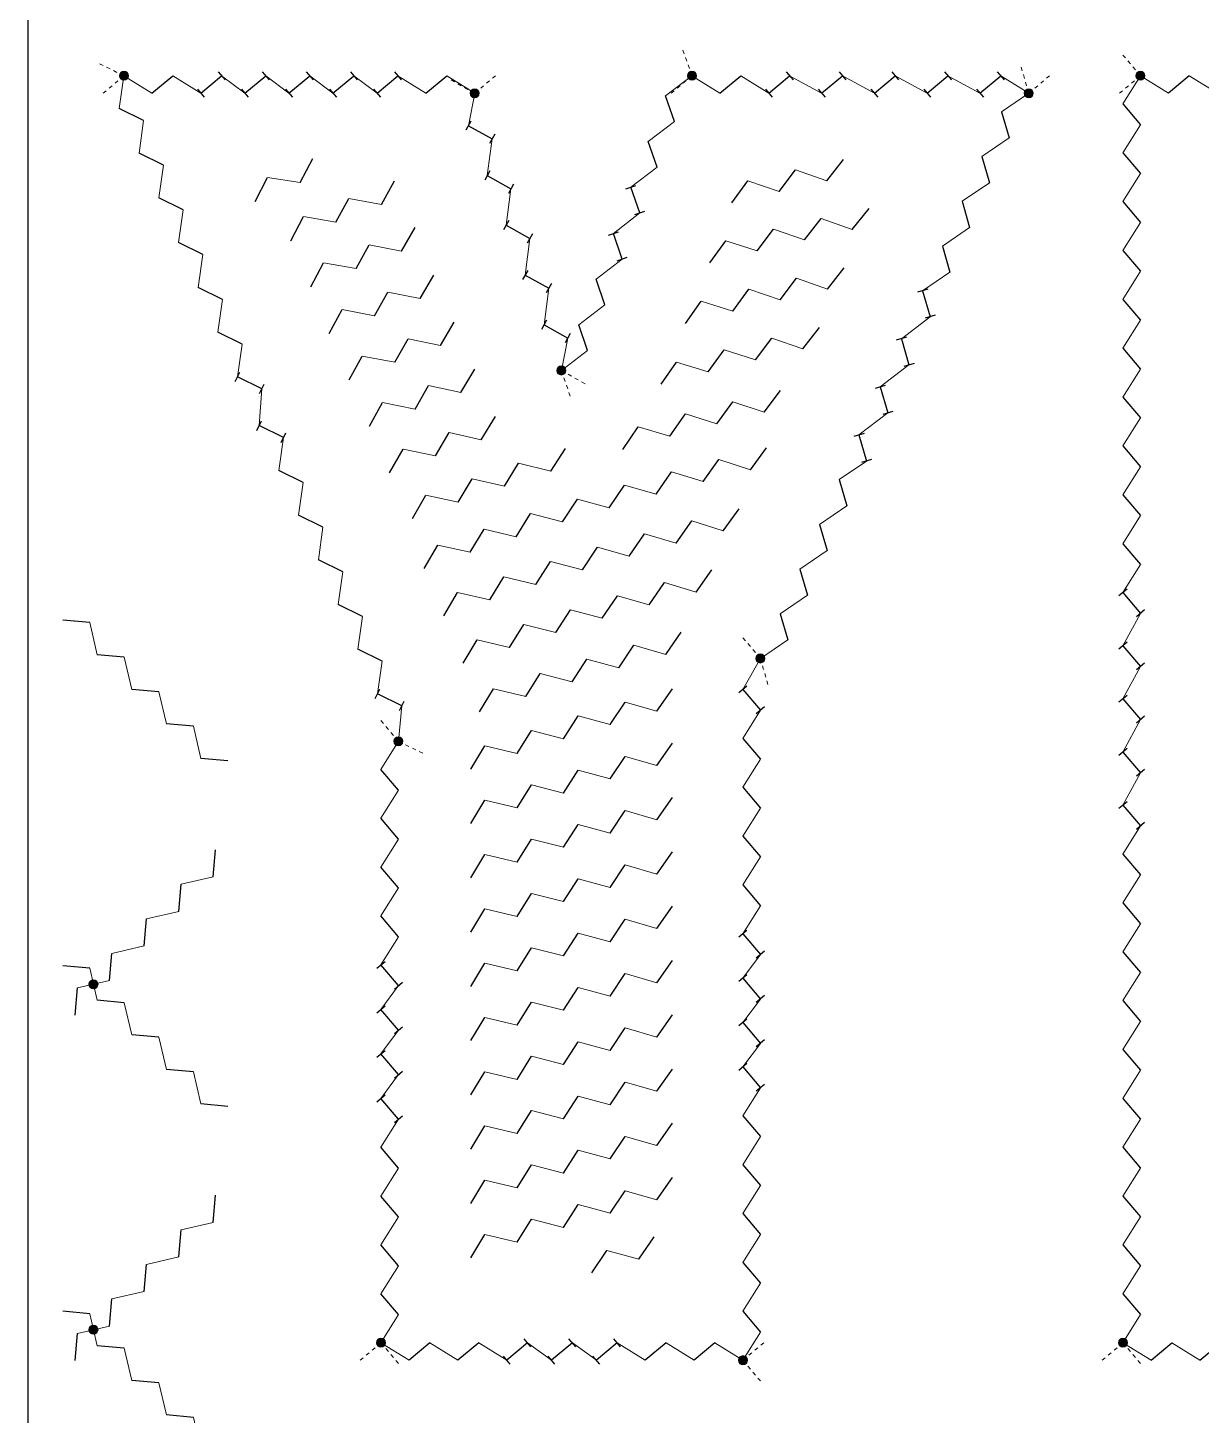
# Model space of a CAD drawing. Header units: millimetres. Extents: x 0 to 160, y 0 to 200.
# Drawn here: x 0 to 64.8, y 76.2 to 152.8 of the extents above; entities that cross this region are included whole.
import ezdxf

# ---------------------------------------------------------------- set-up
doc = ezdxf.new("R2010")
doc.units = ezdxf.units.MM
doc.layers.add('AUTOSTITCH', color=7, linetype='Continuous')
doc.layers.add('AUTOSTITCH_STITCHES', color=7, linetype='Continuous')
doc.layers.add('BANNER_PAGE', color=8, linetype='Continuous', plot=False)

# ---------------------------------------------------------------- blocks, each defined once
blk = doc.blocks.new('ST-5')
at = {"layer": 'AUTOSTITCH', "color": 7, "lineweight": 9}
for p, q in [((36.276, 151.406), (36.205, 151.609)), ((36.417, 151.002), (36.346, 151.204)), ((3.968, 150.854), (4.161, 150.76)), ((4.353, 150.665), (4.545, 150.571)), ((4.737, 150.476), (4.93, 150.381)), ((5.122, 150.287), (5.314, 150.192)), ((36.558, 150.597), (36.487, 150.799)), ((36.699, 150.192), (36.628, 150.395)), ((54.896, 150.668), (54.956, 150.463)), ((4.658, 149.641), (4.493, 149.503)), ((4.986, 149.917), (4.822, 149.779)), ((5.314, 150.192), (5.15, 150.054)), ((23.389, 149.96), (23.576, 149.855)), ((23.764, 149.751), (23.951, 149.646)), ((24.138, 149.542), (24.325, 149.437)), ((25.027, 149.503), (25.191, 149.641)), ((25.355, 149.779), (25.52, 149.917)), ((25.684, 150.054), (25.848, 150.192)), ((35.878, 149.503), (36.042, 149.641)), ((36.206, 149.779), (36.37, 149.917)), ((36.535, 150.054), (36.699, 150.192)), ((55.015, 150.257), (55.075, 150.051)), ((55.135, 149.845), (55.195, 149.64)), ((55.643, 149.503), (55.807, 149.641)), ((55.971, 149.779), (56.135, 149.917)), ((56.299, 150.054), (56.463, 150.192)), ((4.329, 149.366), (4.165, 149.228)), ((24.512, 149.333), (24.699, 149.228)), ((24.699, 149.228), (24.863, 149.366)), ((35.55, 149.228), (35.714, 149.366)), ((55.254, 149.434), (55.314, 149.228)), ((55.314, 149.228), (55.478, 149.366)), ((29.484, 133.91), (29.671, 133.806)), ((29.555, 133.708), (29.484, 133.91)), ((29.696, 133.303), (29.625, 133.505)), ((29.858, 133.701), (30.045, 133.596)), ((30.232, 133.492), (30.42, 133.387)), ((29.837, 132.898), (29.766, 133.101)), ((29.978, 132.494), (29.907, 132.696)), ((30.607, 133.283), (30.794, 133.178)), ((39.518, 119.146), (39.656, 118.982)), ((39.793, 118.818), (39.931, 118.654)), ((40.069, 118.49), (40.207, 118.325)), ((40.344, 118.161), (40.482, 117.997)), ((40.482, 117.997), (40.542, 117.791)), ((40.602, 117.586), (40.661, 117.38)), ((40.721, 117.174), (40.781, 116.968)), ((40.841, 116.762), (40.9, 116.557)), ((19.656, 114.408), (19.518, 114.572)), ((19.931, 114.08), (19.793, 114.244)), ((20.207, 113.751), (20.069, 113.915)), ((20.482, 113.423), (20.344, 113.587)), ((20.674, 113.328), (20.482, 113.423)), ((21.059, 113.139), (20.867, 113.234)), ((21.443, 112.95), (21.251, 113.045)), ((21.828, 112.761), (21.636, 112.855)), ((19.19, 79.917), (19.025, 79.779)), ((19.518, 80.192), (19.354, 80.054)), ((19.656, 80.028), (19.518, 80.192)), ((19.931, 79.7), (19.793, 79.864)), ((40.339, 79.917), (40.175, 79.779)), ((40.667, 80.192), (40.503, 80.054)), ((18.533, 79.366), (18.369, 79.228)), ((18.861, 79.641), (18.697, 79.503)), ((20.207, 79.371), (20.069, 79.536)), ((20.482, 79.043), (20.344, 79.207)), ((39.682, 79.366), (39.518, 79.228)), ((39.518, 79.228), (39.656, 79.064)), ((40.01, 79.641), (39.846, 79.503)), ((39.793, 78.9), (39.931, 78.736)), ((40.069, 78.571), (40.207, 78.407)), ((40.344, 78.243), (40.482, 78.079))]:
    blk.add_line(p, q, dxfattribs=at)
at = {"layer": 'AUTOSTITCH', "color": 7, "lineweight": 30}
for p, q in [((6.865, 149.228), (8.014, 150.192)), ((9.565, 149.228), (10.714, 150.192)), ((11.999, 149.228), (13.148, 150.192)), ((14.432, 149.228), (15.581, 150.192)), ((16.865, 149.228), (18.014, 150.192)), ((19.299, 149.228), (20.448, 150.192)), ((21.999, 149.228), (23.148, 150.192)), ((38.25, 149.228), (39.399, 150.192)), ((40.95, 149.228), (42.099, 150.192)), ((43.866, 149.228), (45.015, 150.192)), ((46.782, 149.228), (47.931, 150.192)), ((49.698, 149.228), (50.847, 150.192)), ((52.614, 149.228), (53.763, 150.192)), ((35.74, 147.668), (35.247, 149.085)), ((6.404, 147.722), (5.058, 148.384)), ((53.806, 148.198), (54.224, 146.758)), ((24.348, 147.436), (25.657, 146.704)), ((34.782, 145.144), (34.288, 146.56)), ((7.494, 145.252), (6.148, 145.914)), ((52.716, 145.728), (53.135, 144.287)), ((25.392, 144.685), (26.702, 143.953)), ((8.584, 142.781), (7.238, 143.443)), ((33.823, 142.62), (33.33, 144.036)), ((51.626, 143.258), (52.045, 141.817)), ((26.437, 141.935), (27.746, 141.203)), ((32.853, 140.066), (32.36, 141.482)), ((9.674, 140.311), (8.328, 140.973)), ((50.537, 140.787), (50.955, 139.347)), ((27.481, 139.185), (28.791, 138.453)), ((31.895, 137.542), (31.401, 138.958)), ((10.763, 137.841), (9.417, 138.503)), ((49.447, 138.317), (49.865, 136.877)), ((11.853, 135.371), (10.507, 136.033)), ((28.526, 136.434), (29.835, 135.702)), ((30.936, 135.018), (30.443, 136.434)), ((48.275, 135.661), (48.693, 134.22)), ((12.943, 132.9), (11.597, 133.562)), ((47.103, 133.005), (47.521, 131.564)), ((14.134, 130.201), (12.788, 130.863)), ((45.931, 130.349), (46.35, 128.908)), ((15.224, 127.73), (13.878, 128.393)), ((44.841, 127.878), (45.26, 126.438)), ((16.314, 125.26), (14.968, 125.922)), ((43.752, 125.408), (44.17, 123.968)), ((17.403, 122.79), (16.058, 123.452)), ((42.662, 122.938), (43.08, 121.497)), ((18.493, 120.32), (17.147, 120.982)), ((41.572, 120.467), (41.99, 119.027)), ((19.583, 117.849), (18.237, 118.511)), ((20.673, 115.379), (19.327, 116.041)), ((39.518, 116.285), (40.482, 115.136)), ((39.518, 113.585), (40.482, 112.436)), ((20.482, 110.723), (19.518, 111.872)), ((39.518, 110.885), (40.482, 109.736)), ((20.482, 108.023), (19.518, 109.172)), ((39.518, 108.185), (40.482, 107.036)), ((20.482, 105.323), (19.518, 106.472)), ((39.518, 105.485), (40.482, 104.336)), ((20.482, 102.623), (19.518, 103.772)), ((39.518, 102.785), (40.482, 101.636)), ((20.482, 99.923), (19.518, 101.072)), ((39.518, 100.332), (40.482, 99.183)), ((20.482, 97.463), (19.518, 98.612)), ((39.518, 97.88), (40.482, 96.731)), ((20.482, 95.003), (19.518, 96.152)), ((39.518, 95.428), (40.482, 94.279)), ((20.482, 92.543), (19.518, 93.692)), ((39.518, 92.728), (40.482, 91.579)), ((20.482, 89.843), (19.518, 90.992)), ((39.518, 90.028), (40.482, 88.879)), ((20.482, 87.143), (19.518, 88.292)), ((39.518, 87.328), (40.482, 86.179)), ((20.482, 84.443), (19.518, 85.592)), ((39.518, 84.628), (40.482, 83.479)), ((20.482, 81.743), (19.518, 82.892)), ((39.518, 81.928), (40.482, 80.779)), ((22.218, 80.192), (21.069, 79.228)), ((24.918, 80.192), (23.769, 79.228)), ((27.618, 80.192), (26.469, 79.228)), ((30.092, 80.192), (28.943, 79.228)), ((32.567, 80.192), (31.418, 79.228)), ((35.267, 80.192), (34.118, 79.228)), ((37.967, 80.192), (36.818, 79.228))]:
    blk.add_line(p, q, dxfattribs=at)
at = {"layer": 'AUTOSTITCH', "color": 7, "lineweight": 0, "const_width": 0.25}
for points in [[(5.189, 150.192, 1), (5.439, 150.192, 1)], [(36.574, 150.192, 1), (36.824, 150.192, 1)], [(24.574, 149.228, 1), (24.824, 149.228, 1)], [(55.189, 149.228, 1), (55.439, 149.228, 1)], [(29.359, 133.91, 1), (29.609, 133.91, 1)], [(40.357, 117.997, 1), (40.607, 117.997, 1)], [(20.357, 113.423, 1), (20.607, 113.423, 1)], [(19.393, 80.192, 1), (19.643, 80.192, 1)], [(39.393, 79.228, 1), (39.643, 79.228, 1)]]:
    blk.add_lwpolyline(points, format="xyb", close=True, dxfattribs=at)
at = {"layer": 'AUTOSTITCH', "color": 7, "lineweight": 30}
for points in [[(10.526, 150.416), (10.902, 149.968)], [(12.96, 150.416), (13.336, 149.968)], [(15.393, 150.416), (15.769, 149.968)], [(17.826, 150.416), (18.202, 149.968)], [(20.26, 150.416), (20.636, 149.968)], [(41.911, 150.416), (42.287, 149.968)], [(44.827, 150.416), (45.203, 149.968)], [(47.743, 150.416), (48.119, 149.968)], [(50.659, 150.416), (51.035, 149.968)], [(53.575, 150.416), (53.951, 149.968)], [(9.377, 149.452), (9.753, 149.004)], [(11.811, 149.452), (12.187, 149.004)], [(14.244, 149.452), (14.62, 149.004)], [(16.677, 149.452), (17.053, 149.004)], [(19.111, 149.452), (19.487, 149.004)], [(40.762, 149.452), (41.138, 149.004)], [(43.678, 149.452), (44.054, 149.004)], [(46.594, 149.452), (46.97, 149.004)], [(49.51, 149.452), (49.886, 149.004)], [(52.426, 149.452), (52.802, 149.004)], [(24.491, 147.691), (24.205, 147.18)], [(25.8, 146.959), (25.515, 146.449)], [(25.535, 144.941), (25.25, 144.43)], [(26.844, 144.209), (26.559, 143.698)], [(33.053, 143.94), (33.606, 144.133)], [(33.547, 142.524), (34.099, 142.716)], [(26.58, 142.19), (26.294, 141.68)], [(27.889, 141.458), (27.603, 140.948)], [(32.084, 141.386), (32.636, 141.579)], [(32.577, 139.97), (33.13, 140.162)], [(27.624, 139.44), (27.339, 138.929)], [(28.933, 138.708), (28.648, 138.197)], [(49.728, 138.399), (49.166, 138.236)], [(28.669, 136.69), (28.383, 136.179)], [(50.146, 136.958), (49.584, 136.795)], [(29.978, 135.958), (29.692, 135.447)], [(48.556, 135.742), (47.994, 135.579)], [(48.974, 134.302), (48.412, 134.139)], [(11.468, 133.3), (11.726, 133.825)], [(12.814, 132.638), (13.072, 133.163)], [(47.384, 133.086), (46.822, 132.923)], [(12.659, 130.6), (12.917, 131.125)], [(47.802, 131.646), (47.241, 131.483)], [(14.005, 129.938), (14.263, 130.463)], [(46.212, 130.43), (45.65, 130.267)], [(46.63, 128.99), (46.069, 128.827)], [(19.198, 115.779), (19.456, 116.304)], [(39.742, 116.473), (39.294, 116.097)], [(20.544, 115.117), (20.802, 115.641)], [(40.706, 115.324), (40.258, 114.948)], [(39.742, 102.973), (39.294, 102.597)], [(19.294, 100.884), (19.742, 101.26)], [(40.706, 101.824), (40.258, 101.448)], [(39.742, 100.52), (39.294, 100.144)], [(20.258, 99.735), (20.706, 100.111)], [(40.706, 99.371), (40.258, 98.995)], [(19.294, 98.424), (19.742, 98.8)], [(20.258, 97.275), (20.706, 97.651)], [(39.742, 98.068), (39.294, 97.692)], [(40.706, 96.919), (40.258, 96.543)], [(19.294, 95.964), (19.742, 96.34)], [(20.258, 94.815), (20.706, 95.191)], [(39.742, 95.616), (39.294, 95.24)], [(40.706, 94.467), (40.258, 94.091)], [(19.294, 93.504), (19.742, 93.88)], [(20.258, 92.355), (20.706, 92.731)], [(27.806, 79.968), (27.43, 80.416)], [(30.28, 79.968), (29.904, 80.416)], [(32.755, 79.968), (32.379, 80.416)], [(26.657, 79.004), (26.281, 79.452)], [(29.131, 79.004), (28.755, 79.452)], [(31.606, 79.004), (31.23, 79.452)]]:
    blk.add_lwpolyline(points, dxfattribs=at)
at = {"layer": 'AUTOSTITCH', "color": 7, "lineweight": 0}
for centre in [(5.314, 150.192), (36.699, 150.192), (24.699, 149.228), (55.314, 149.228), (29.484, 133.91), (40.482, 117.997), (20.482, 113.423), (19.518, 80.192), (39.518, 79.228)]:
    blk.add_circle(centre, 0.25, dxfattribs=at)
at = {"layer": 'AUTOSTITCH_STITCHES', "color": 7, "lineweight": 9}
for p, q in [((5.058, 148.384), (5.314, 150.192)), ((5.314, 150.192), (6.865, 149.228)), ((8.014, 150.192), (9.565, 149.228)), ((10.714, 150.192), (11.999, 149.228)), ((13.148, 150.192), (14.432, 149.228)), ((15.581, 150.192), (16.865, 149.228)), ((18.014, 150.192), (19.299, 149.228)), ((20.448, 150.192), (21.999, 149.228)), ((23.148, 150.192), (24.699, 149.228)), ((35.247, 149.085), (36.699, 150.192)), ((36.699, 150.192), (38.25, 149.228)), ((39.399, 150.192), (40.95, 149.228)), ((42.099, 150.192), (43.866, 149.228)), ((45.015, 150.192), (46.782, 149.228)), ((47.931, 150.192), (49.698, 149.228)), ((50.847, 150.192), (52.614, 149.228)), ((53.763, 150.192), (55.314, 149.228)), ((24.699, 149.228), (24.348, 147.436)), ((55.314, 149.228), (53.806, 148.198)), ((6.148, 145.914), (6.404, 147.722)), ((34.288, 146.56), (35.74, 147.668)), ((25.657, 146.704), (25.392, 144.685)), ((54.224, 146.758), (52.716, 145.728)), ((7.238, 143.443), (7.494, 145.252)), ((33.33, 144.036), (34.782, 145.144)), ((53.135, 144.287), (51.626, 143.258)), ((26.702, 143.953), (26.437, 141.935)), ((8.328, 140.973), (8.584, 142.781)), ((32.36, 141.482), (33.823, 142.62)), ((27.746, 141.203), (27.481, 139.185)), ((52.045, 141.817), (50.537, 140.787)), ((9.417, 138.503), (9.674, 140.311)), ((31.401, 138.958), (32.853, 140.066)), ((50.955, 139.347), (49.447, 138.317)), ((28.791, 138.453), (28.526, 136.434)), ((10.507, 136.033), (10.763, 137.841)), ((30.443, 136.434), (31.895, 137.542)), ((49.865, 136.877), (48.275, 135.661)), ((29.835, 135.702), (29.484, 133.91)), ((11.597, 133.562), (11.853, 135.371)), ((29.484, 133.91), (30.936, 135.018)), ((48.693, 134.22), (47.103, 133.005)), ((12.788, 130.863), (12.943, 132.9)), ((47.521, 131.564), (45.931, 130.349)), ((13.878, 128.393), (14.134, 130.201)), ((46.35, 128.908), (44.841, 127.878)), ((14.968, 125.922), (15.224, 127.73)), ((45.26, 126.438), (43.752, 125.408)), ((16.058, 123.452), (16.314, 125.26)), ((44.17, 123.968), (42.662, 122.938)), ((17.147, 120.982), (17.403, 122.79)), ((43.08, 121.497), (41.572, 120.467)), ((18.237, 118.511), (18.493, 120.32)), ((41.99, 119.027), (40.482, 117.997)), ((19.327, 116.041), (19.583, 117.849)), ((40.482, 117.997), (39.518, 116.285)), ((20.482, 113.423), (20.673, 115.379)), ((40.482, 115.136), (39.518, 113.585)), ((19.518, 111.872), (20.482, 113.423)), ((40.482, 112.436), (39.518, 110.885)), ((19.518, 109.172), (20.482, 110.723)), ((40.482, 109.736), (39.518, 108.185)), ((19.518, 106.472), (20.482, 108.023)), ((40.482, 107.036), (39.518, 105.485)), ((19.518, 103.772), (20.482, 105.323)), ((40.482, 104.336), (39.518, 102.785)), ((19.518, 101.072), (20.482, 102.623)), ((40.482, 101.636), (39.518, 100.332)), ((19.518, 98.612), (20.482, 99.923)), ((40.482, 99.183), (39.518, 97.88)), ((19.518, 96.152), (20.482, 97.463)), ((40.482, 96.731), (39.518, 95.428)), ((19.518, 93.692), (20.482, 95.003)), ((40.482, 94.279), (39.518, 92.728)), ((19.518, 90.992), (20.482, 92.543)), ((40.482, 91.579), (39.518, 90.028)), ((19.518, 88.292), (20.482, 89.843)), ((40.482, 88.879), (39.518, 87.328)), ((19.518, 85.592), (20.482, 87.143)), ((40.482, 86.179), (39.518, 84.628)), ((19.518, 82.892), (20.482, 84.443)), ((40.482, 83.479), (39.518, 81.928)), ((19.518, 80.192), (20.482, 81.743)), ((40.482, 80.779), (39.518, 79.228)), ((21.069, 79.228), (19.518, 80.192)), ((23.769, 79.228), (22.218, 80.192)), ((26.469, 79.228), (24.918, 80.192)), ((28.943, 79.228), (27.618, 80.192)), ((31.418, 79.228), (30.092, 80.192)), ((34.118, 79.228), (32.567, 80.192)), ((36.818, 79.228), (35.267, 80.192)), ((39.518, 79.228), (37.967, 80.192))]:
    blk.add_line(p, q, dxfattribs=at)
blk = doc.blocks.new('ST-6')
at = {"layer": 'AUTOSTITCH', "color": 7, "lineweight": 9}
for p, q in [((60.518, 151.341), (60.656, 151.177)), ((60.793, 151.013), (60.931, 150.849)), ((61.069, 150.685), (61.207, 150.52)), ((61.344, 150.356), (61.482, 150.192)), ((104.656, 150.213), (104.518, 150.377)), ((60.825, 149.641), (60.661, 149.503)), ((61.154, 149.917), (60.99, 149.779)), ((61.482, 150.192), (61.318, 150.054)), ((104.931, 149.885), (104.793, 150.049)), ((105.207, 149.556), (105.069, 149.72)), ((105.975, 149.641), (105.81, 149.503)), ((106.303, 149.917), (106.139, 149.779)), ((106.631, 150.192), (106.467, 150.054)), ((60.497, 149.366), (60.333, 149.228)), ((105.482, 149.228), (105.344, 149.392)), ((105.646, 149.366), (105.482, 149.228)), ((60.19, 79.917), (60.025, 79.779)), ((60.518, 80.192), (60.354, 80.054)), ((60.656, 80.028), (60.518, 80.192)), ((60.931, 79.7), (60.793, 79.864)), ((105.175, 79.779), (105.339, 79.917)), ((105.503, 80.054), (105.667, 80.192)), ((59.533, 79.366), (59.369, 79.228)), ((59.861, 79.641), (59.697, 79.503)), ((61.207, 79.371), (61.069, 79.536)), ((61.482, 79.043), (61.344, 79.207)), ((104.518, 79.228), (104.682, 79.366)), ((104.656, 79.064), (104.518, 79.228)), ((104.846, 79.503), (105.01, 79.641)), ((104.931, 78.736), (104.793, 78.9)), ((105.207, 78.407), (105.069, 78.571)), ((105.482, 78.079), (105.344, 78.243))]:
    blk.add_line(p, q, dxfattribs=at)
at = {"layer": 'AUTOSTITCH', "color": 7, "lineweight": 30}
for p, q in [((64.182, 150.192), (63.033, 149.228)), ((66.882, 150.192), (65.733, 149.228)), ((69.582, 150.192), (68.433, 149.228)), ((72.282, 150.192), (71.133, 149.228)), ((74.982, 150.192), (73.833, 149.228)), ((77.682, 150.192), (76.533, 149.228)), ((80.382, 150.192), (79.233, 149.228)), ((82.832, 150.192), (81.683, 149.228)), ((85.281, 150.192), (84.132, 149.228)), ((87.731, 150.192), (86.582, 149.228)), ((90.431, 150.192), (89.282, 149.228)), ((93.131, 150.192), (91.982, 149.228)), ((95.831, 150.192), (94.682, 149.228)), ((98.531, 150.192), (97.382, 149.228)), ((101.231, 150.192), (100.082, 149.228)), ((103.931, 150.192), (102.782, 149.228)), ((60.518, 148.641), (61.482, 147.492)), ((105.482, 146.528), (104.518, 147.677)), ((60.518, 145.941), (61.482, 144.792)), ((105.482, 143.828), (104.518, 144.977)), ((60.518, 143.241), (61.482, 142.092)), ((105.482, 141.128), (104.518, 142.277)), ((60.518, 140.541), (61.482, 139.392)), ((105.482, 138.428), (104.518, 139.577)), ((60.518, 137.841), (61.482, 136.692)), ((105.482, 135.728), (104.518, 136.877)), ((60.518, 135.141), (61.482, 133.992)), ((105.482, 133.028), (104.518, 134.177)), ((60.518, 132.441), (61.482, 131.292)), ((105.482, 130.328), (104.518, 131.477)), ((60.518, 129.741), (61.482, 128.592)), ((105.482, 127.628), (104.518, 128.777)), ((60.518, 127.041), (61.482, 125.892)), ((105.482, 124.928), (104.518, 126.077)), ((60.518, 124.341), (61.482, 123.192)), ((105.482, 122.228), (104.518, 123.377)), ((60.518, 121.641), (61.482, 120.492)), ((105.482, 119.528), (104.518, 120.677)), ((60.518, 118.704), (61.482, 117.555)), ((105.482, 116.591), (104.518, 117.74)), ((60.518, 115.767), (61.482, 114.618)), ((105.482, 113.653), (104.518, 114.803)), ((60.518, 112.829), (61.482, 111.68)), ((105.482, 110.716), (104.518, 111.865)), ((60.518, 109.892), (61.482, 108.743)), ((105.482, 107.779), (104.518, 108.928)), ((60.518, 107.192), (61.482, 106.043)), ((105.482, 105.079), (104.518, 106.228)), ((60.518, 104.492), (61.482, 103.343)), ((105.482, 102.379), (104.518, 103.528)), ((60.518, 101.792), (61.482, 100.643)), ((105.482, 99.679), (104.518, 100.828)), ((60.518, 99.092), (61.482, 97.943)), ((105.482, 96.979), (104.518, 98.128)), ((60.518, 96.392), (61.482, 95.243)), ((105.482, 94.279), (104.518, 95.428)), ((60.518, 93.692), (61.482, 92.543)), ((105.482, 91.579), (104.518, 92.728)), ((60.518, 90.992), (61.482, 89.843)), ((105.482, 88.879), (104.518, 90.028)), ((60.518, 88.292), (61.482, 87.143)), ((105.482, 86.179), (104.518, 87.328)), ((60.518, 85.592), (61.482, 84.443)), ((105.482, 83.479), (104.518, 84.628)), ((60.518, 82.892), (61.482, 81.743)), ((105.482, 80.779), (104.518, 81.928)), ((62.069, 79.228), (63.218, 80.192)), ((64.769, 79.228), (65.918, 80.192)), ((67.469, 79.228), (68.618, 80.192)), ((70.169, 79.228), (71.318, 80.192)), ((72.869, 79.228), (74.018, 80.192)), ((75.569, 79.228), (76.718, 80.192)), ((78.269, 79.228), (79.418, 80.192)), ((80.719, 79.228), (81.868, 80.192)), ((83.168, 79.228), (84.317, 80.192)), ((85.618, 79.228), (86.767, 80.192)), ((88.318, 79.228), (89.467, 80.192)), ((91.018, 79.228), (92.167, 80.192)), ((93.718, 79.228), (94.867, 80.192)), ((96.418, 79.228), (97.567, 80.192)), ((99.118, 79.228), (100.267, 80.192)), ((101.818, 79.228), (102.967, 80.192))]:
    blk.add_line(p, q, dxfattribs=at)
at = {"layer": 'AUTOSTITCH', "color": 7, "lineweight": 0, "const_width": 0.25}
for points in [[(61.357, 150.192, 1), (61.607, 150.192, 1)], [(105.357, 149.228, 1), (105.607, 149.228, 1)], [(60.393, 80.192, 1), (60.643, 80.192, 1)], [(104.393, 79.228, 1), (104.643, 79.228, 1)]]:
    blk.add_lwpolyline(points, format="xyb", close=True, dxfattribs=at)
at = {"layer": 'AUTOSTITCH', "color": 7, "lineweight": 30}
for points in [[(80.57, 149.968), (80.194, 150.416)], [(83.02, 149.968), (82.644, 150.416)], [(85.469, 149.968), (85.093, 150.416)], [(87.919, 149.968), (87.543, 150.416)], [(79.421, 149.004), (79.045, 149.452)], [(81.871, 149.004), (81.495, 149.452)], [(84.32, 149.004), (83.944, 149.452)], [(86.77, 149.004), (86.394, 149.452)], [(60.742, 121.829), (60.294, 121.453)], [(61.706, 120.68), (61.258, 120.304)], [(104.294, 120.489), (104.742, 120.865)], [(105.258, 119.34), (105.706, 119.716)], [(60.742, 118.892), (60.294, 118.516)], [(61.706, 117.743), (61.258, 117.367)], [(104.294, 117.552), (104.742, 117.928)], [(105.258, 116.403), (105.706, 116.779)], [(60.742, 115.955), (60.294, 115.579)], [(61.706, 114.806), (61.258, 114.43)], [(104.294, 114.615), (104.742, 114.991)], [(105.258, 113.465), (105.706, 113.841)], [(60.742, 113.017), (60.294, 112.641)], [(104.294, 111.677), (104.742, 112.053)], [(61.706, 111.868), (61.258, 111.492)], [(105.258, 110.528), (105.706, 110.904)], [(60.742, 110.08), (60.294, 109.704)], [(61.706, 108.931), (61.258, 108.555)], [(104.294, 108.74), (104.742, 109.116)], [(105.258, 107.591), (105.706, 107.967)], [(79.23, 80.416), (79.606, 79.968)], [(81.68, 80.416), (82.056, 79.968)], [(84.129, 80.416), (84.505, 79.968)], [(86.579, 80.416), (86.955, 79.968)], [(78.081, 79.452), (78.457, 79.004)], [(80.531, 79.452), (80.907, 79.004)], [(82.98, 79.452), (83.356, 79.004)], [(85.43, 79.452), (85.806, 79.004)]]:
    blk.add_lwpolyline(points, dxfattribs=at)
at = {"layer": 'AUTOSTITCH', "color": 7, "lineweight": 0}
for centre in [(61.482, 150.192), (105.482, 149.228), (60.518, 80.192), (104.518, 79.228)]:
    blk.add_circle(centre, 0.25, dxfattribs=at)
at = {"layer": 'AUTOSTITCH_STITCHES', "color": 7, "lineweight": 9}
for p, q in [((61.482, 150.192), (60.518, 148.641)), ((63.033, 149.228), (61.482, 150.192)), ((65.733, 149.228), (64.182, 150.192)), ((68.433, 149.228), (66.882, 150.192)), ((71.133, 149.228), (69.582, 150.192)), ((73.833, 149.228), (72.282, 150.192)), ((76.533, 149.228), (74.982, 150.192)), ((79.233, 149.228), (77.682, 150.192)), ((81.683, 149.228), (80.382, 150.192)), ((84.132, 149.228), (82.832, 150.192)), ((86.582, 149.228), (85.281, 150.192)), ((89.282, 149.228), (87.731, 150.192)), ((91.982, 149.228), (90.431, 150.192)), ((94.682, 149.228), (93.131, 150.192)), ((97.382, 149.228), (95.831, 150.192)), ((100.082, 149.228), (98.531, 150.192)), ((102.782, 149.228), (101.231, 150.192)), ((105.482, 149.228), (103.931, 150.192)), ((104.518, 147.677), (105.482, 149.228)), ((61.482, 147.492), (60.518, 145.941)), ((104.518, 144.977), (105.482, 146.528)), ((61.482, 144.792), (60.518, 143.241)), ((104.518, 142.277), (105.482, 143.828)), ((61.482, 142.092), (60.518, 140.541)), ((104.518, 139.577), (105.482, 141.128)), ((61.482, 139.392), (60.518, 137.841)), ((104.518, 136.877), (105.482, 138.428)), ((61.482, 136.692), (60.518, 135.141)), ((104.518, 134.177), (105.482, 135.728)), ((61.482, 133.992), (60.518, 132.441)), ((104.518, 131.477), (105.482, 133.028)), ((61.482, 131.292), (60.518, 129.741)), ((104.518, 128.777), (105.482, 130.328)), ((61.482, 128.592), (60.518, 127.041)), ((104.518, 126.077), (105.482, 127.628)), ((61.482, 125.892), (60.518, 124.341)), ((104.518, 123.377), (105.482, 124.928)), ((61.482, 123.192), (60.518, 121.641)), ((104.518, 120.677), (105.482, 122.228)), ((61.482, 120.492), (60.518, 118.704)), ((104.518, 117.74), (105.482, 119.528)), ((61.482, 117.555), (60.518, 115.767)), ((104.518, 114.803), (105.482, 116.591)), ((61.482, 114.618), (60.518, 112.829)), ((104.518, 111.865), (105.482, 113.653)), ((61.482, 111.68), (60.518, 109.892)), ((104.518, 108.928), (105.482, 110.716)), ((61.482, 108.743), (60.518, 107.192)), ((104.518, 106.228), (105.482, 107.779)), ((61.482, 106.043), (60.518, 104.492)), ((104.518, 103.528), (105.482, 105.079)), ((61.482, 103.343), (60.518, 101.792)), ((104.518, 100.828), (105.482, 102.379)), ((61.482, 100.643), (60.518, 99.092)), ((104.518, 98.128), (105.482, 99.679)), ((61.482, 97.943), (60.518, 96.392)), ((104.518, 95.428), (105.482, 96.979)), ((61.482, 95.243), (60.518, 93.692)), ((104.518, 92.728), (105.482, 94.279)), ((61.482, 92.543), (60.518, 90.992)), ((104.518, 90.028), (105.482, 91.579)), ((61.482, 89.843), (60.518, 88.292)), ((104.518, 87.328), (105.482, 88.879)), ((61.482, 87.143), (60.518, 85.592)), ((104.518, 84.628), (105.482, 86.179)), ((61.482, 84.443), (60.518, 82.892)), ((104.518, 81.928), (105.482, 83.479)), ((61.482, 81.743), (60.518, 80.192)), ((104.518, 79.228), (105.482, 80.779)), ((60.518, 80.192), (62.069, 79.228)), ((63.218, 80.192), (64.769, 79.228)), ((65.918, 80.192), (67.469, 79.228)), ((68.618, 80.192), (70.169, 79.228)), ((71.318, 80.192), (72.869, 79.228)), ((74.018, 80.192), (75.569, 79.228)), ((76.718, 80.192), (78.269, 79.228)), ((79.418, 80.192), (80.719, 79.228)), ((81.868, 80.192), (83.168, 79.228)), ((84.317, 80.192), (85.618, 79.228)), ((86.767, 80.192), (88.318, 79.228)), ((89.467, 80.192), (91.018, 79.228)), ((92.167, 80.192), (93.718, 79.228)), ((94.867, 80.192), (96.418, 79.228)), ((97.567, 80.192), (99.118, 79.228)), ((100.267, 80.192), (101.818, 79.228)), ((102.967, 80.192), (104.518, 79.228))]:
    blk.add_line(p, q, dxfattribs=at)
blk = doc.blocks.new('ST-20')
at = {"layer": 'AUTOSTITCH', "color": 7, "lineweight": 30}
for p, q in [((15.049, 144.292), (15.745, 145.621)), ((12.57, 143.241), (13.245, 144.58))]:
    blk.add_line(p, q, dxfattribs=at)
at = {"layer": 'AUTOSTITCH_STITCHES', "color": 7, "lineweight": 9}
blk.add_line((13.245, 144.58), (15.049, 144.292), dxfattribs=at)
blk = doc.blocks.new('ST-22')
at = {"layer": 'AUTOSTITCH', "color": 7, "lineweight": 30}
for p, q in [((19.538, 143.08), (20.272, 144.388)), ((17.03, 142.1), (17.743, 143.419)), ((14.538, 141.08), (15.23, 142.41))]:
    blk.add_line(p, q, dxfattribs=at)
at = {"layer": 'AUTOSTITCH_STITCHES', "color": 7, "lineweight": 9}
for p, q in [((17.743, 143.419), (19.538, 143.08)), ((15.23, 142.41), (17.03, 142.1))]:
    blk.add_line(p, q, dxfattribs=at)
blk = doc.blocks.new('ST-24')
at = {"layer": 'AUTOSTITCH', "color": 7, "lineweight": 30}
for p, q in [((20.656, 140.502), (21.399, 141.805)), ((18.141, 139.54), (18.864, 140.854)), ((15.642, 138.537), (16.344, 139.863))]:
    blk.add_line(p, q, dxfattribs=at)
at = {"layer": 'AUTOSTITCH_STITCHES', "color": 7, "lineweight": 9}
for p, q in [((18.864, 140.854), (20.656, 140.502)), ((16.344, 139.863), (18.141, 139.54))]:
    blk.add_line(p, q, dxfattribs=at)
blk = doc.blocks.new('ST-26')
at = {"layer": 'AUTOSTITCH', "color": 7, "lineweight": 30}
for p, q in [((21.683, 137.882), (22.435, 139.18)), ((19.163, 136.936), (19.894, 138.246)), ((16.657, 135.95), (17.367, 137.271))]:
    blk.add_line(p, q, dxfattribs=at)
at = {"layer": 'AUTOSTITCH_STITCHES', "color": 7, "lineweight": 9}
for p, q in [((19.894, 138.246), (21.683, 137.882)), ((17.367, 137.271), (19.163, 136.936))]:
    blk.add_line(p, q, dxfattribs=at)
blk = doc.blocks.new('ST-27')
at = {"layer": 'AUTOSTITCH', "color": 7, "lineweight": 30}
for p, q in [((41.518, 143.803), (42.423, 145)), ((44.145, 144.394), (45.068, 145.576)), ((38.901, 143.171), (39.786, 144.382))]:
    blk.add_line(p, q, dxfattribs=at)
at = {"layer": 'AUTOSTITCH_STITCHES', "color": 7, "lineweight": 9}
for p, q in [((42.423, 145), (44.145, 144.394)), ((39.786, 144.382), (41.518, 143.803))]:
    blk.add_line(p, q, dxfattribs=at)
blk = doc.blocks.new('ST-30')
at = {"layer": 'AUTOSTITCH', "color": 7, "lineweight": 30}
for p, q in [((22.807, 135.29), (23.568, 136.582)), ((20.28, 134.361), (21.02, 135.666)), ((17.767, 133.393), (18.487, 134.709))]:
    blk.add_line(p, q, dxfattribs=at)
at = {"layer": 'AUTOSTITCH_STITCHES', "color": 7, "lineweight": 9}
for p, q in [((21.02, 135.666), (22.807, 135.29)), ((18.487, 134.709), (20.28, 134.361))]:
    blk.add_line(p, q, dxfattribs=at)
blk = doc.blocks.new('ST-31')
at = {"layer": 'AUTOSTITCH', "color": 7, "lineweight": 30}
for p, q in [((45.56, 141.694), (46.493, 142.868)), ((42.928, 141.126), (43.842, 142.315)), ((37.693, 139.865), (38.569, 141.082)), ((40.305, 140.516), (41.201, 141.719))]:
    blk.add_line(p, q, dxfattribs=at)
at = {"layer": 'AUTOSTITCH_STITCHES', "color": 7, "lineweight": 9}
for p, q in [((43.842, 142.315), (45.56, 141.694)), ((38.569, 141.082), (40.305, 140.516)), ((41.201, 141.719), (42.928, 141.126))]:
    blk.add_line(p, q, dxfattribs=at)
blk = doc.blocks.new('ST-35')
at = {"layer": 'AUTOSTITCH', "color": 7, "lineweight": 30}
for p, q in [((23.933, 132.689), (24.703, 133.976)), ((21.4, 131.778), (22.149, 133.078)), ((18.881, 130.827), (19.609, 132.139))]:
    blk.add_line(p, q, dxfattribs=at)
at = {"layer": 'AUTOSTITCH_STITCHES', "color": 7, "lineweight": 9}
for p, q in [((22.149, 133.078), (23.933, 132.689)), ((19.609, 132.139), (21.4, 131.778))]:
    blk.add_line(p, q, dxfattribs=at)
blk = doc.blocks.new('ST-36')
at = {"layer": 'AUTOSTITCH', "color": 7, "lineweight": 30}
for p, q in [((44.196, 138.405), (45.119, 139.587)), ((41.568, 137.815), (42.473, 139.012)), ((38.951, 137.184), (39.837, 138.395)), ((36.344, 136.511), (37.21, 137.736))]:
    blk.add_line(p, q, dxfattribs=at)
at = {"layer": 'AUTOSTITCH_STITCHES', "color": 7, "lineweight": 9}
for p, q in [((42.473, 139.012), (44.196, 138.405)), ((39.837, 138.395), (41.568, 137.815)), ((37.21, 137.736), (38.951, 137.184))]:
    blk.add_line(p, q, dxfattribs=at)
blk = doc.blocks.new('ST-40')
at = {"layer": 'AUTOSTITCH', "color": 7, "lineweight": 30}
for p, q in [((25.063, 130.08), (25.842, 131.362)), ((22.523, 129.187), (23.281, 130.481)), ((19.997, 128.254), (20.735, 129.56))]:
    blk.add_line(p, q, dxfattribs=at)
at = {"layer": 'AUTOSTITCH_STITCHES', "color": 7, "lineweight": 9}
for p, q in [((23.281, 130.481), (25.063, 130.08)), ((20.735, 129.56), (22.523, 129.187))]:
    blk.add_line(p, q, dxfattribs=at)
blk = doc.blocks.new('ST-41')
at = {"layer": 'AUTOSTITCH', "color": 7, "lineweight": 30}
for p, q in [((40.212, 134.493), (41.106, 135.697)), ((42.834, 135.105), (43.748, 136.294)), ((37.6, 133.841), (38.475, 135.059)), ((34.998, 133.147), (35.854, 134.378))]:
    blk.add_line(p, q, dxfattribs=at)
at = {"layer": 'AUTOSTITCH_STITCHES', "color": 7, "lineweight": 9}
for p, q in [((41.106, 135.697), (42.834, 135.105)), ((38.475, 135.059), (40.212, 134.493)), ((35.854, 134.378), (37.6, 133.841))]:
    blk.add_line(p, q, dxfattribs=at)
blk = doc.blocks.new('ST-45')
at = {"layer": 'AUTOSTITCH', "color": 7, "lineweight": 30}
for p, q in [((28.895, 128.342), (29.705, 129.605)), ((26.335, 127.51), (27.124, 128.786)), ((23.788, 126.638), (24.556, 127.926)), ((21.255, 125.725), (22.003, 127.025))]:
    blk.add_line(p, q, dxfattribs=at)
at = {"layer": 'AUTOSTITCH_STITCHES', "color": 7, "lineweight": 9}
for p, q in [((27.124, 128.786), (28.895, 128.342)), ((24.556, 127.926), (26.335, 127.51)), ((22.003, 127.025), (23.788, 126.638))]:
    blk.add_line(p, q, dxfattribs=at)
blk = doc.blocks.new('ST-46')
at = {"layer": 'AUTOSTITCH', "color": 7, "lineweight": 30}
for p, q in [((40.699, 131.61), (41.597, 132.812)), ((38.085, 130.965), (38.964, 132.181)), ((35.482, 130.279), (36.342, 131.508)), ((32.89, 129.551), (33.73, 130.794))]:
    blk.add_line(p, q, dxfattribs=at)
at = {"layer": 'AUTOSTITCH_STITCHES', "color": 7, "lineweight": 9}
for p, q in [((38.964, 132.181), (40.699, 131.61)), ((36.342, 131.508), (38.085, 130.965)), ((33.73, 130.794), (35.482, 130.279))]:
    blk.add_line(p, q, dxfattribs=at)
blk = doc.blocks.new('ST-51')
at = {"layer": 'AUTOSTITCH', "color": 7, "lineweight": 30}
for p, q in [((39.931, 128.425), (40.824, 129.631)), ((37.32, 127.768), (38.193, 128.988)), ((34.72, 127.07), (35.574, 128.303)), ((32.131, 126.33), (32.965, 127.577)), ((29.554, 125.549), (30.369, 126.809)), ((26.99, 124.728), (27.785, 126)), ((24.44, 123.865), (25.214, 125.15)), ((21.903, 122.963), (22.657, 124.26))]:
    blk.add_line(p, q, dxfattribs=at)
at = {"layer": 'AUTOSTITCH_STITCHES', "color": 7, "lineweight": 9}
for p, q in [((38.193, 128.988), (39.931, 128.425)), ((35.574, 128.303), (37.32, 127.768)), ((32.965, 127.577), (34.72, 127.07)), ((30.369, 126.809), (32.131, 126.33)), ((27.785, 126), (29.554, 125.549)), ((25.214, 125.15), (26.99, 124.728)), ((22.657, 124.26), (24.44, 123.865))]:
    blk.add_line(p, q, dxfattribs=at)
blk = doc.blocks.new('ST-56')
at = {"layer": 'AUTOSTITCH', "color": 7, "lineweight": 30}
for p, q in [((38.431, 125.053), (39.313, 126.267)), ((35.826, 124.372), (36.688, 125.6)), ((33.232, 123.65), (34.075, 124.891)), ((30.651, 122.887), (31.473, 124.141)), ((28.081, 122.083), (28.884, 123.35)), ((25.525, 121.238), (26.307, 122.517)), ((22.982, 120.352), (23.744, 121.644))]:
    blk.add_line(p, q, dxfattribs=at)
at = {"layer": 'AUTOSTITCH_STITCHES', "color": 7, "lineweight": 9}
for p, q in [((36.688, 125.6), (38.431, 125.053)), ((34.075, 124.891), (35.826, 124.372)), ((31.473, 124.141), (33.232, 123.65)), ((28.884, 123.35), (30.651, 122.887)), ((26.307, 122.517), (28.081, 122.083)), ((23.744, 121.644), (25.525, 121.238))]:
    blk.add_line(p, q, dxfattribs=at)
blk = doc.blocks.new('ST-61')
at = {"layer": 'AUTOSTITCH', "color": 7, "lineweight": 30}
for p, q in [((36.934, 121.667), (37.805, 122.889)), ((34.336, 120.963), (35.187, 122.198)), ((31.749, 120.217), (32.58, 121.466)), ((29.174, 119.43), (29.986, 120.692)), ((26.612, 118.603), (27.403, 119.877)), ((24.064, 117.734), (24.835, 119.021))]:
    blk.add_line(p, q, dxfattribs=at)
at = {"layer": 'AUTOSTITCH_STITCHES', "color": 7, "lineweight": 9}
for p, q in [((35.187, 122.198), (36.934, 121.667)), ((32.58, 121.466), (34.336, 120.963)), ((29.986, 120.692), (31.749, 120.217)), ((27.403, 119.877), (29.174, 119.43)), ((24.835, 119.021), (26.612, 118.603))]:
    blk.add_line(p, q, dxfattribs=at)
blk = doc.blocks.new('ST-66')
at = {"layer": 'AUTOSTITCH', "color": 7, "lineweight": 30}
for p, q in [((35.249, 118.216), (36.107, 119.446)), ((32.658, 117.484), (33.497, 118.728)), ((30.079, 116.712), (30.898, 117.969)), ((27.513, 115.899), (28.311, 117.168)), ((24.959, 115.045), (25.737, 116.327))]:
    blk.add_line(p, q, dxfattribs=at)
at = {"layer": 'AUTOSTITCH_STITCHES', "color": 7, "lineweight": 9}
for p, q in [((33.497, 118.728), (35.249, 118.216)), ((30.898, 117.969), (32.658, 117.484)), ((28.311, 117.168), (30.079, 116.712)), ((25.737, 116.327), (27.513, 115.899))]:
    blk.add_line(p, q, dxfattribs=at)
blk = doc.blocks.new('ST-71')
at = {"layer": 'AUTOSTITCH', "color": 7, "lineweight": 30}
for p, q in [((34.769, 115.083), (35.624, 116.316)), ((32.18, 114.344), (33.015, 115.591)), ((29.603, 113.564), (30.418, 114.824)), ((27.039, 112.744), (27.834, 114.016)), ((24.488, 111.882), (25.263, 113.167))]:
    blk.add_line(p, q, dxfattribs=at)
at = {"layer": 'AUTOSTITCH_STITCHES', "color": 7, "lineweight": 9}
for p, q in [((33.015, 115.591), (34.769, 115.083)), ((30.418, 114.824), (32.18, 114.344)), ((27.834, 114.016), (29.603, 113.564)), ((25.263, 113.167), (27.039, 112.744))]:
    blk.add_line(p, q, dxfattribs=at)
blk = doc.blocks.new('ST-76')
at = {"layer": 'AUTOSTITCH', "color": 7, "lineweight": 30}
for p, q in [((34.769, 112.083), (35.624, 113.316)), ((32.18, 111.344), (33.015, 112.591)), ((29.603, 110.564), (30.418, 111.824)), ((27.039, 109.744), (27.834, 111.016)), ((24.488, 108.882), (25.263, 110.167))]:
    blk.add_line(p, q, dxfattribs=at)
at = {"layer": 'AUTOSTITCH_STITCHES', "color": 7, "lineweight": 9}
for p, q in [((33.015, 112.591), (34.769, 112.083)), ((30.418, 111.824), (32.18, 111.344)), ((27.834, 111.016), (29.603, 110.564)), ((25.263, 110.167), (27.039, 109.744))]:
    blk.add_line(p, q, dxfattribs=at)
blk = doc.blocks.new('ST-81')
at = {"layer": 'AUTOSTITCH', "color": 7, "lineweight": 30}
for p, q in [((34.769, 109.083), (35.624, 110.316)), ((32.18, 108.344), (33.015, 109.591)), ((29.603, 107.564), (30.418, 108.824)), ((27.039, 106.744), (27.834, 108.016)), ((24.488, 105.882), (25.263, 107.167))]:
    blk.add_line(p, q, dxfattribs=at)
at = {"layer": 'AUTOSTITCH_STITCHES', "color": 7, "lineweight": 9}
for p, q in [((33.015, 109.591), (34.769, 109.083)), ((30.418, 108.824), (32.18, 108.344)), ((27.834, 108.016), (29.603, 107.564)), ((25.263, 107.167), (27.039, 106.744))]:
    blk.add_line(p, q, dxfattribs=at)
blk = doc.blocks.new('ST-86')
at = {"layer": 'AUTOSTITCH', "color": 7, "lineweight": 30}
for p, q in [((32.18, 105.344), (33.015, 106.591)), ((34.769, 106.083), (35.624, 107.316)), ((29.603, 104.564), (30.418, 105.824)), ((27.039, 103.744), (27.834, 105.016)), ((24.488, 102.882), (25.263, 104.167))]:
    blk.add_line(p, q, dxfattribs=at)
at = {"layer": 'AUTOSTITCH_STITCHES', "color": 7, "lineweight": 9}
for p, q in [((33.015, 106.591), (34.769, 106.083)), ((30.418, 105.824), (32.18, 105.344)), ((27.834, 105.016), (29.603, 104.564)), ((25.263, 104.167), (27.039, 103.744))]:
    blk.add_line(p, q, dxfattribs=at)
blk = doc.blocks.new('ST-91')
at = {"layer": 'AUTOSTITCH', "color": 7, "lineweight": 30}
for p, q in [((34.769, 103.083), (35.624, 104.316)), ((32.18, 102.344), (33.015, 103.591)), ((29.603, 101.564), (30.418, 102.824)), ((27.039, 100.744), (27.834, 102.016)), ((24.488, 99.882), (25.263, 101.167))]:
    blk.add_line(p, q, dxfattribs=at)
at = {"layer": 'AUTOSTITCH_STITCHES', "color": 7, "lineweight": 9}
for p, q in [((33.015, 103.591), (34.769, 103.083)), ((30.418, 102.824), (32.18, 102.344)), ((27.834, 102.016), (29.603, 101.564)), ((25.263, 101.167), (27.039, 100.744))]:
    blk.add_line(p, q, dxfattribs=at)
blk = doc.blocks.new('ST-96')
at = {"layer": 'AUTOSTITCH', "color": 7, "lineweight": 30}
for p, q in [((34.769, 100.083), (35.624, 101.316)), ((32.18, 99.344), (33.015, 100.591)), ((29.603, 98.564), (30.418, 99.824)), ((27.039, 97.744), (27.834, 99.016)), ((24.488, 96.882), (25.263, 98.167))]:
    blk.add_line(p, q, dxfattribs=at)
at = {"layer": 'AUTOSTITCH_STITCHES', "color": 7, "lineweight": 9}
for p, q in [((33.015, 100.591), (34.769, 100.083)), ((30.418, 99.824), (32.18, 99.344)), ((27.834, 99.016), (29.603, 98.564)), ((25.263, 98.167), (27.039, 97.744))]:
    blk.add_line(p, q, dxfattribs=at)
blk = doc.blocks.new('ST-101')
at = {"layer": 'AUTOSTITCH', "color": 7, "lineweight": 30}
for p, q in [((34.769, 97.083), (35.624, 98.316)), ((32.18, 96.344), (33.015, 97.591)), ((29.603, 95.564), (30.418, 96.824)), ((27.039, 94.744), (27.834, 96.016)), ((24.488, 93.882), (25.263, 95.167))]:
    blk.add_line(p, q, dxfattribs=at)
at = {"layer": 'AUTOSTITCH_STITCHES', "color": 7, "lineweight": 9}
for p, q in [((33.015, 97.591), (34.769, 97.083)), ((30.418, 96.824), (32.18, 96.344)), ((27.834, 96.016), (29.603, 95.564)), ((25.263, 95.167), (27.039, 94.744))]:
    blk.add_line(p, q, dxfattribs=at)
blk = doc.blocks.new('ST-106')
at = {"layer": 'AUTOSTITCH', "color": 7, "lineweight": 30}
for p, q in [((34.769, 94.083), (35.624, 95.316)), ((32.18, 93.344), (33.015, 94.591)), ((29.603, 92.564), (30.418, 93.824)), ((27.039, 91.744), (27.834, 93.016)), ((24.488, 90.882), (25.263, 92.167))]:
    blk.add_line(p, q, dxfattribs=at)
at = {"layer": 'AUTOSTITCH_STITCHES', "color": 7, "lineweight": 9}
for p, q in [((33.015, 94.591), (34.769, 94.083)), ((30.418, 93.824), (32.18, 93.344)), ((27.834, 93.016), (29.603, 92.564)), ((25.263, 92.167), (27.039, 91.744))]:
    blk.add_line(p, q, dxfattribs=at)
blk = doc.blocks.new('ST-111')
at = {"layer": 'AUTOSTITCH', "color": 7, "lineweight": 30}
for p, q in [((34.769, 91.083), (35.624, 92.316)), ((32.18, 90.344), (33.015, 91.591)), ((29.603, 89.564), (30.418, 90.824)), ((27.039, 88.744), (27.834, 90.016)), ((24.488, 87.882), (25.263, 89.167))]:
    blk.add_line(p, q, dxfattribs=at)
at = {"layer": 'AUTOSTITCH_STITCHES', "color": 7, "lineweight": 9}
for p, q in [((33.015, 91.591), (34.769, 91.083)), ((30.418, 90.824), (32.18, 90.344)), ((27.834, 90.016), (29.603, 89.564)), ((25.263, 89.167), (27.039, 88.744))]:
    blk.add_line(p, q, dxfattribs=at)
blk = doc.blocks.new('ST-115')
at = {"layer": 'AUTOSTITCH', "color": 7, "lineweight": 30}
for p, q in [((34.769, 88.083), (35.624, 89.316)), ((32.18, 87.344), (33.015, 88.591)), ((29.603, 86.564), (30.418, 87.824)), ((27.039, 85.744), (27.834, 87.016)), ((24.488, 84.882), (25.263, 86.167))]:
    blk.add_line(p, q, dxfattribs=at)
at = {"layer": 'AUTOSTITCH_STITCHES', "color": 7, "lineweight": 9}
for p, q in [((33.015, 88.591), (34.769, 88.083)), ((30.418, 87.824), (32.18, 87.344)), ((27.834, 87.016), (29.603, 86.564)), ((25.263, 86.167), (27.039, 85.744))]:
    blk.add_line(p, q, dxfattribs=at)
blk = doc.blocks.new('ST-119')
at = {"layer": 'AUTOSTITCH', "color": 7, "lineweight": 30}
for p, q in [((33.758, 84.8), (34.604, 86.038)), ((31.173, 84.045), (32, 85.296))]:
    blk.add_line(p, q, dxfattribs=at)
at = {"layer": 'AUTOSTITCH_STITCHES', "color": 7, "lineweight": 9}
blk.add_line((32, 85.296), (33.758, 84.8), dxfattribs=at)
blk = doc.blocks.new('ST-136')
at = {"layer": 'AUTOSTITCH', "color": 7, "lineweight": 30}
for p, q in [((10.249, 86.843), (10.38, 88.337)), ((8.34, 84.934), (8.471, 86.428)), ((6.431, 83.025), (6.562, 84.519)), ((4.522, 81.116), (4.652, 82.61)), ((3.425, 81.797), (1.931, 81.928)), ((2.613, 79.206), (2.743, 80.701)), ((5.334, 79.888), (3.84, 80.019)), ((7.243, 77.979), (5.749, 78.11)), ((9.153, 76.07), (7.658, 76.201)), ((11.062, 74.161), (9.567, 74.291)), ((14.068, 71.57), (14.198, 73.064)), ((12.971, 72.251), (11.477, 72.382)), ((12.158, 69.66), (12.289, 71.155)), ((31.25, 69.66), (31.381, 71.155)), ((14.88, 70.342), (13.386, 70.473)), ((10.249, 67.751), (10.38, 69.246)), ((29.341, 67.751), (29.472, 69.246)), ((16.789, 68.433), (15.295, 68.564)), ((8.34, 65.842), (8.471, 67.336)), ((27.432, 65.842), (27.563, 67.336)), ((18.699, 66.524), (17.204, 66.655)), ((6.431, 63.933), (6.562, 65.427)), ((25.523, 63.933), (25.653, 65.427)), ((20.608, 64.615), (19.113, 64.745)), ((4.522, 62.024), (4.652, 63.518)), ((23.614, 62.024), (23.744, 63.518)), ((3.425, 62.705), (1.931, 62.836)), ((22.517, 62.705), (21.023, 62.836)), ((2.613, 60.114), (2.743, 61.609)), ((21.704, 60.114), (21.835, 61.609)), ((5.334, 60.796), (3.84, 60.927)), ((24.426, 60.796), (22.932, 60.927)), ((19.795, 58.205), (19.926, 59.7)), ((7.243, 58.887), (5.749, 59.018)), ((26.335, 58.887), (24.841, 59.018)), ((17.886, 56.296), (18.017, 57.79)), ((9.153, 56.978), (7.658, 57.109)), ((28.244, 56.978), (26.75, 57.109)), ((11.062, 55.069), (9.567, 55.199)), ((12.971, 53.16), (11.477, 53.29))]:
    blk.add_line(p, q, dxfattribs=at)
at = {"layer": 'AUTOSTITCH', "color": 7, "lineweight": 0, "const_width": 0.25}
for points in [[(3.507, 80.908, 1), (3.757, 80.908, 1)], [(13.053, 71.362, 1), (13.303, 71.362, 1)], [(3.507, 61.816, 1), (3.757, 61.816, 1)], [(22.599, 61.816, 1), (22.849, 61.816, 1)]]:
    blk.add_lwpolyline(points, format="xyb", close=True, dxfattribs=at)
at = {"layer": 'AUTOSTITCH', "color": 7, "lineweight": 0}
for centre in [(3.632, 80.908), (13.178, 71.362), (3.632, 61.816), (22.724, 61.816)]:
    blk.add_circle(centre, 0.25, dxfattribs=at)
at = {"layer": 'AUTOSTITCH_STITCHES', "color": 7, "lineweight": 9}
for p, q in [((8.471, 86.428), (10.249, 86.843)), ((6.562, 84.519), (8.34, 84.934)), ((4.652, 82.61), (6.431, 83.025)), ((3.632, 80.908), (3.425, 81.797)), ((2.743, 80.701), (3.632, 80.908)), ((3.632, 80.908), (4.522, 81.116)), ((3.84, 80.019), (3.632, 80.908)), ((5.749, 78.11), (5.334, 79.888)), ((7.658, 76.201), (7.243, 77.979)), ((9.567, 74.291), (9.153, 76.07)), ((11.477, 72.382), (11.062, 74.161)), ((13.178, 71.362), (12.971, 72.251)), ((12.289, 71.155), (13.178, 71.362)), ((13.178, 71.362), (14.068, 71.57)), ((13.386, 70.473), (13.178, 71.362)), ((15.295, 68.564), (14.88, 70.342)), ((10.38, 69.246), (12.158, 69.66)), ((29.472, 69.246), (31.25, 69.66)), ((17.204, 66.655), (16.789, 68.433)), ((8.471, 67.336), (10.249, 67.751)), ((27.563, 67.336), (29.341, 67.751)), ((19.113, 64.745), (18.699, 66.524)), ((6.562, 65.427), (8.34, 65.842)), ((25.653, 65.427), (27.432, 65.842)), ((21.023, 62.836), (20.608, 64.615)), ((4.652, 63.518), (6.431, 63.933)), ((23.744, 63.518), (25.523, 63.933)), ((3.632, 61.816), (3.425, 62.705)), ((22.724, 61.816), (22.517, 62.705)), ((2.743, 61.609), (3.632, 61.816)), ((3.632, 61.816), (4.522, 62.024)), ((3.84, 60.927), (3.632, 61.816)), ((21.835, 61.609), (22.724, 61.816)), ((22.724, 61.816), (23.614, 62.024)), ((22.932, 60.927), (22.724, 61.816)), ((5.749, 59.018), (5.334, 60.796)), ((24.841, 59.018), (24.426, 60.796)), ((19.926, 59.7), (21.704, 60.114)), ((7.658, 57.109), (7.243, 58.887)), ((26.75, 57.109), (26.335, 58.887)), ((18.017, 57.79), (19.795, 58.205)), ((9.567, 55.199), (9.153, 56.978)), ((11.477, 53.29), (11.062, 55.069))]:
    blk.add_line(p, q, dxfattribs=at)
blk = doc.blocks.new('ST-141')
at = {"layer": 'AUTOSTITCH', "color": 7, "lineweight": 30}
for p, q in [((10.249, 105.935), (10.38, 107.429)), ((8.34, 104.026), (8.471, 105.52)), ((6.431, 102.117), (6.562, 103.611)), ((4.522, 100.207), (4.652, 101.702)), ((3.425, 100.889), (1.931, 101.02)), ((2.613, 98.298), (2.743, 99.793)), ((5.334, 98.98), (3.84, 99.111)), ((7.243, 97.071), (5.749, 97.202)), ((9.153, 95.162), (7.658, 95.292)), ((11.062, 93.252), (9.567, 93.383))]:
    blk.add_line(p, q, dxfattribs=at)
at = {"layer": 'AUTOSTITCH', "color": 7, "lineweight": 0, "const_width": 0.25}
blk.add_lwpolyline([(3.507, 100, 1), (3.757, 100, 1)], format="xyb", close=True, dxfattribs=at)
at = {"layer": 'AUTOSTITCH', "color": 7, "lineweight": 0}
blk.add_circle((3.632, 100), 0.25, dxfattribs=at)
at = {"layer": 'AUTOSTITCH_STITCHES', "color": 7, "lineweight": 9}
for p, q in [((8.471, 105.52), (10.249, 105.935)), ((6.562, 103.611), (8.34, 104.026)), ((4.652, 101.702), (6.431, 102.117)), ((3.632, 100), (3.425, 100.889)), ((2.743, 99.793), (3.632, 100)), ((3.632, 100), (4.522, 100.207)), ((3.84, 99.111), (3.632, 100)), ((5.749, 97.202), (5.334, 98.98)), ((7.658, 95.292), (7.243, 97.071)), ((9.567, 93.383), (9.153, 95.162))]:
    blk.add_line(p, q, dxfattribs=at)
blk = doc.blocks.new('ST-156')
at = {"layer": 'AUTOSTITCH', "color": 7, "lineweight": 30}
for p, q in [((3.425, 119.981), (1.931, 120.112)), ((5.334, 118.072), (3.84, 118.203)), ((7.243, 116.163), (5.749, 116.293)), ((9.153, 114.254), (7.658, 114.384)), ((11.062, 112.344), (9.567, 112.475))]:
    blk.add_line(p, q, dxfattribs=at)
at = {"layer": 'AUTOSTITCH_STITCHES', "color": 7, "lineweight": 9}
for p, q in [((3.84, 118.203), (3.425, 119.981)), ((5.749, 116.293), (5.334, 118.072)), ((7.658, 114.384), (7.243, 116.163)), ((9.567, 112.475), (9.153, 114.254))]:
    blk.add_line(p, q, dxfattribs=at)

msp = doc.modelspace()

# ---------------------------------------------------------------- linework, layer by layer
at = {"layer": 'BANNER_PAGE', "lineweight": 30}
msp.add_lwpolyline([(0, 0), (160, 0), (160, 200), (0, 200)], close=True, dxfattribs=at)

# ---------------------------------------------------------------- block references
at = {"layer": 'AUTOSTITCH'}
for name in ['ST-5', 'ST-6', 'ST-20', 'ST-27', 'ST-22', 'ST-31', 'ST-24', 'ST-36', 'ST-26', 'ST-30', 'ST-41', 'ST-35', 'ST-46', 'ST-40', 'ST-45', 'ST-51', 'ST-56', 'ST-61', 'ST-156', 'ST-66', 'ST-71', 'ST-76', 'ST-81', 'ST-141', 'ST-86', 'ST-91', 'ST-96', 'ST-101', 'ST-106', 'ST-111', 'ST-115', 'ST-136', 'ST-119']:
    msp.add_blockref(name, (0, 0), dxfattribs=at)

doc.saveas('drawing.dxf')
